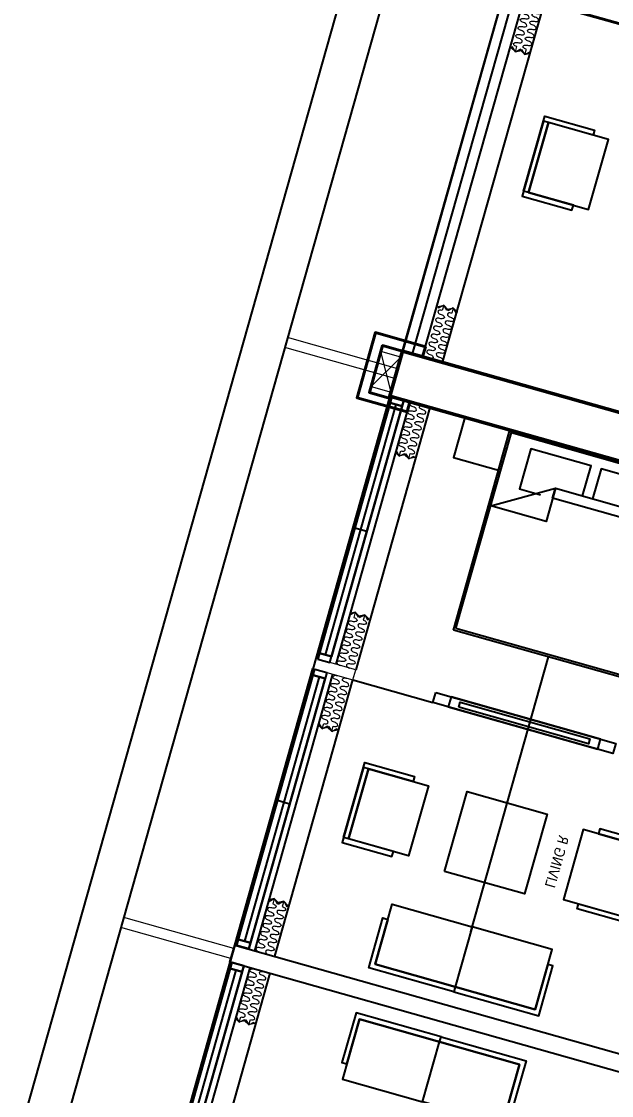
# Model space of a CAD drawing. Header units: millimetres. Extents: x -361669633 to 361256854, y -284153744 to 284385552.
# Drawn here: x -47192 to -41514, y 141538 to 151876 of the extents above; entities that cross this region are included whole.
import ezdxf

# ---------------------------------------------------------------- set-up
doc = ezdxf.new("R2010")
doc.units = ezdxf.units.MM
doc.header["$LTSCALE"] = 100
doc.header["$MEASUREMENT"] = 0
for name, pattern in [('220126_HDN_HBA typical plan$0$HIDDEN', [0.375, 0.25, -0.125]), ('ACAD_ISO03W100', [30, 12, -18]), ('HIDDEN', [0.375, 0.25, -0.125])]:
    doc.linetypes.add(name, pattern=pattern)
for name, color, linetype in [('1VinaPVC-Text', 9, 'Continuous'), ('A-_FURN----_E-_N', 251, 'Continuous'), ('A-ANNO-ROOM', 50, 'Continuous'), ('A-WALL-FNSH', 11, 'Continuous'), ('dien tich thong thuy', 3, 'Continuous'), ('IDEA - dim', 251, 'Continuous'), ('KT-Net manh', 139, 'Continuous'), ('KT-Tuong', 1, 'Continuous'), ('Xref_NT1+NT2_MBDV Cot vach_220729$0$ccu12-Thay', 7, 'Continuous')]:
    doc.layers.add(name, color=color, linetype=linetype)
for name, color, linetype, lineweight in [('CIC36 net manh', 8, 'Continuous', 9), ('HBA-Partition', 4, 'Continuous', 13), ('KT-lomo nuoc', 3, 'HIDDEN', 5), ('KT-Net cat', 1, 'Continuous', 40), ('KT-Net cot', 2, 'Continuous', 50), ('KT-Net thay', 7, 'Continuous', 15)]:
    doc.layers.add(name, color=color, linetype=linetype, lineweight=lineweight)
doc.styles.add('220126_HDN_HBA typical plan$0$211210_HDN_HBA_TYPICAL PLAN CORE OPT 1$0$HBA-Text', font='GOTHIC.TTF')
doc.styles.add('Tahoma', font='tahoma.ttf')

# ---------------------------------------------------------------- blocks, each defined once
blk = doc.blocks.new('*U246')
for points in [[(397, -484), (464, -466), (394, -466)], [(483, -399), (465, -396), (464, -466)]]:
    blk.add_hatch(color=256).paths.add_polyline_path(points)
blk.add_line((464, -466), (417, -419))
for points in [[(397, -484), (464, -466), (394, -466)], [(483, -399), (465, -396), (464, -466)]]:
    blk.add_lwpolyline(points, close=True)
for centre in [(17, -17), (86, -88), (155, -157), (225, -227), (294, -297), (364, -367)]:
    blk.add_ellipse(centre, major_axis=(34.5, 32), ratio=0.523888, start_param=4.73172, end_param=7.873313)
at = {"extrusion": (0, 0, -1)}
for centre in [(52, -52), (121, -123), (190, -192), (260, -262), (329, -332), (399, -402)]:
    blk.add_ellipse(centre, major_axis=(-32.1, -34.4), ratio=0.523888, start_param=4.73172, end_param=7.873313, dxfattribs=at)
blk = doc.blocks.new('*U245')
at = {"layer": 'A-_FURN----_E-_N', "linetype": 'Continuous'}
for points in [[(-900, 600), (-900, 1000), (-1350, 1000), (-1350, 600)], [(-900, -1000), (-900, 1000), (900, 1000), (900, -1000)], [(-880, -980), (-880, 980), (880, 980), (880, -980)], [(1350, 600), (1350, 1000), (900, 1000), (900, 600)]]:
    blk.add_lwpolyline(points, close=True, dxfattribs=at)
at = {"layer": 'A-_FURN----_E-_N', "linetype": '220126_HDN_HBA typical plan$0$HIDDEN', "ltscale": 500}
blk.add_lwpolyline([(-900, -1000), (-900, 1000), (900, 1000), (900, -1000)], close=True, dxfattribs=at)
at = {"layer": 'A-_FURN----_E-_N', "linetype": 'Continuous'}
for points in [[(-55, 580), (-55, 880), (-656, 880), (-656, 480), (-448, 480)], [(646, 580), (646, 880), (45, 880), (45, 580)], [(-880, 249), (-326, 580), (880, 580), (880, 480), (-326, 480), (-326, 580), (-326, 249), (-880, 249)]]:
    blk.add_lwpolyline(points, dxfattribs=at)
blk = doc.blocks.new('29')
at = {"layer": 'A-WALL-FNSH', "color": 5}
for points in [[(285, 20), (285, 140), (225, 140), (225, 20)], [(2790, 140), (285, 140), (285, 20), (2790, 20)], [(1537, 140), (2790, 140), (2790, 80), (1537, 80)], [(2850, 20), (2850, 140), (2790, 140), (2790, 20)], [(2950, 20), (2950, 140), (3010, 140), (3010, 20)], [(3010, 140), (5655, 140), (5655, 20), (3010, 20)], [(4262, 140), (3010, 140), (3010, 80), (4262, 80)], [(5655, 20), (5655, 140), (5715, 140), (5715, 20)], [(5945, 20), (5945, 140), (5885, 140), (5885, 20)], [(8590, 140), (5945, 140), (5945, 20), (8590, 20)], [(1537, 80), (285, 80), (285, 20), (1537, 20)], [(4262, 80), (5655, 80), (5655, 20), (4262, 20)], [(7338, 80), (5945, 80), (5945, 20), (7338, 20)]]:
    blk.add_lwpolyline(points, close=True, dxfattribs=at)
for points in [[(225, 140), (2790, 140)], [(5715, 140), (3010, 140)], [(5885, 140), (8590, 140)]]:
    blk.add_lwpolyline(points, dxfattribs=at)
at = {"layer": 'HBA-Partition'}
blk.add_lwpolyline([(2950, 400), (2850, 400), (2850, 0), (2950, 0)], close=True, dxfattribs=at)
at = {"layer": 'IDEA - dim'}
for p, q in [((224, 200), (2850, 200)), ((5715, 200), (2950, 200)), ((5885, 200), (8650, 200)), ((224, 0), (2850, 0)), ((5715, 0), (2950, 0)), ((5885, 0), (8650, 0))]:
    blk.add_line(p, q, dxfattribs=at)
for points in [[(3734, 3076), (3734, 3524), (4434, 3524), (4434, 3574), (3684, 3574), (3684, 3076)], [(4434, 3076), (4434, 3524), (3734, 3524), (3734, 3574), (4484, 3574), (4484, 3076)], [(3734, 3524), (3734, 2924), (4434, 2924), (4434, 3524)], [(2850, 1200), (2850, 3000), (2950, 3000), (2950, 1200)], [(5077, 2950), (5525, 2950), (5525, 2150), (5575, 2150), (5575, 3000), (5077, 3000)], [(6523, 2950), (6075, 2950), (6075, 2150), (6025, 2150), (6025, 3000), (6523, 3000)], [(5525, 2950), (4925, 2950), (4925, 2150), (5525, 2150)], [(6075, 2950), (6675, 2950), (6675, 2150), (6075, 2150)], [(2950, 2848), (2850, 2848), (2850, 1353), (2950, 1353)], [(2925, 1453), (2875, 1453), (2875, 2748), (2925, 2748)], [(4484, 1750), (3684, 1750), (3684, 2550), (4484, 2550)], [(5525, 1350), (4925, 1350), (4925, 2150), (5525, 2150)], [(5077, 1350), (5525, 1350), (5525, 2150), (5575, 2150), (5575, 1300), (5077, 1300)], [(6523, 1350), (6075, 1350), (6075, 2150), (6025, 2150), (6025, 1300), (6523, 1300)], [(6075, 1350), (6675, 1350), (6675, 2150), (6075, 2150)], [(3734, 776), (3734, 1376), (4434, 1376), (4434, 776)], [(3734, 1224), (3734, 776), (4434, 776), (4434, 726), (3684, 726), (3684, 1224)], [(4434, 1224), (4434, 776), (3734, 776), (3734, 726), (4484, 726), (4484, 1224)]]:
    blk.add_lwpolyline(points, close=True, dxfattribs=at)
at = {"layer": 'KT-Net cot'}
blk.add_lwpolyline([(-225, 3000), (225, 3000), (225, 0), (-225, 0)], close=True, dxfattribs=at)
at = {"layer": 'KT-Net manh', "linetype": 'ACAD_ISO03W100', "ltscale": 4}
for p, q in [((4975, 2150), (2225, 2150)), ((2950, 400), (2950, 1200)), ((224, 400), (2850, 400)), ((5715, 400), (2950, 400)), ((5885, 400), (8650, 400))]:
    blk.add_line(p, q, dxfattribs=at)
at = {"layer": 'KT-Tuong'}
blk.add_lwpolyline([(5885, 8430), (5885, 0), (5715, 0), (5715, 8430)], dxfattribs=at)
at = {"layer": 'CIC36 net manh', "color": 8, "extrusion": (0, 0, -1), "xscale": 0.8100000000112607, "yscale": 0.8100000000112607, "zscale": -0.8100000000112603, "rotation": 225.1232012033261}
for p in [(-225, 339), (-224, 244), (-2951, 339), (-2951, 244)]:
    blk.add_blockref('*U246', p, dxfattribs=at)
at = {"layer": 'CIC36 net manh', "color": 8}
for p, xscale, yscale, zscale, rotation in [((2849, 339), 0.8100000000112595, 0.8100000000112595, 0.8100000000112595, 225.1232012046199), ((2849, 244), 0.8100000000112595, 0.8100000000112595, 0.8100000000112595, 225.1232012046199), ((5714, 339), 0.8100000000112595, 0.8100000000112595, 0.8100000000112595, 225.1232012046199), ((5714, 244), 0.8100000000112595, 0.8100000000112595, 0.8100000000112595, 225.1232012046199), ((5886, 339), -0.8100000000112605, 0.8100000000112606, 0.8100000000112602, 134.8767987953813), ((5886, 244), -0.8100000000112605, 0.8100000000112606, 0.8100000000112602, 134.8767987953813)]:
    blk.add_blockref('*U246', p, dxfattribs=dict(at, xscale=xscale, yscale=yscale, zscale=zscale, rotation=rotation))
at = {"layer": 'IDEA - dim', "rotation": 90}
blk.add_blockref('*U245', (1225, 2100), dxfattribs=at)
at = {"layer": '1VinaPVC-Text', "style": 'Tahoma', "text_generation_flag": 4}
blk.add_text('LIVING R', height=100, rotation=180, dxfattribs=at).set_placement((4357, 2715))
blk = doc.blocks.new('32')
at = {"layer": 'A-_FURN----_E-_N', "linetype": 'Continuous'}
for points in [[(-2250, 751), (-2250, 1351), (-2950, 1351), (-2950, 751)], [(-2950, 1199), (-2950, 751), (-2250, 751), (-2250, 701), (-3000, 701), (-3000, 1199)], [(-2250, 1199), (-2250, 751), (-2950, 751), (-2950, 701), (-2200, 701), (-2200, 1199)]]:
    blk.add_lwpolyline(points, close=True, dxfattribs=at)
at = {"layer": 'IDEA - dim'}
for p, q in [((-450, 400), (-450, 0)), ((-450, 200), (-4050, 200)), ((-450, 100), (-7794, 100)), ((-450, 0), (-7794, 0))]:
    blk.add_line(p, q, dxfattribs=at)
at = {"layer": 'KT-Net cat'}
blk.add_line((-4050, 3850), (-4050, 100), dxfattribs=at)
at = {"layer": 'KT-Net cot'}
blk.add_lwpolyline([(0, 3000), (-450, 3000), (-450, 0), (0, 0)], close=True, dxfattribs=at)
at = {"layer": 'KT-Net manh', "linetype": 'ACAD_ISO03W100', "ltscale": 4}
blk.add_line((-450, 400), (-4050, 400), dxfattribs=at)
at = {"layer": 'CIC36 net manh', "color": 8}
for p, xscale, yscale, zscale, rotation in [((-4049, 356), 0.8100000000112597, 0.8100000000112597, 0.8100000000112597, 45.12320120591075), ((-451, 356), -0.8100000000112602, 0.8100000000112612, 0.8100000000112602, 314.8767987940864), ((-4049, 261), 0.8100000000112597, 0.8100000000112597, 0.8100000000112597, 45.12320120591075), ((-451, 261), -0.8100000000112602, 0.8100000000112612, 0.8100000000112602, 314.8767987940864)]:
    blk.add_blockref('*U246', p, dxfattribs=dict(at, xscale=xscale, yscale=yscale, zscale=zscale, rotation=rotation))
blk = doc.blocks.new('A$C418F5BC8')
at = {"layer": 'A-ANNO-ROOM', "insert": (648, 1091), "char_height": 600, "attachment_point": 2, "rotation": 50.4488, "style": '220126_HDN_HBA typical plan$0$211210_HDN_HBA_TYPICAL PLAN CORE OPT 1$0$HBA-Text'}
blk.add_mtext_dynamic_manual_height_columns('SL-S', width=722857412.87, gutter_width=9766, heights=[0], dxfattribs=at)
blk = doc.blocks.new('A$C2A6C5140')
at = {"layer": 'A-ANNO-ROOM', "insert": (731, 1190, 0), "char_height": 600, "attachment_point": 2, "rotation": 50.4488, "style": '220126_HDN_HBA typical plan$0$211210_HDN_HBA_TYPICAL PLAN CORE OPT 1$0$HBA-Text'}
blk.add_mtext_dynamic_manual_height_columns('2-BR', width=722857412.87, gutter_width=9766, heights=[0], dxfattribs=at)
blk = doc.blocks.new('A$C5388591E')
at = {"layer": 'A-ANNO-ROOM', "insert": (894, 842, 0), "char_height": 600, "attachment_point": 2, "rotation": 1.4065, "style": '220126_HDN_HBA typical plan$0$211210_HDN_HBA_TYPICAL PLAN CORE OPT 1$0$HBA-Text'}
blk.add_mtext_dynamic_manual_height_columns('3-BR', width=722857412.87, gutter_width=9766, heights=[0], dxfattribs=at)
blk = doc.blocks.new('A$C21AF0CCA')
at = {"layer": 'A-ANNO-ROOM', "insert": (1198, 815), "char_height": 600, "attachment_point": 2, "rotation": 0.1054, "style": '220126_HDN_HBA typical plan$0$211210_HDN_HBA_TYPICAL PLAN CORE OPT 1$0$HBA-Text'}
blk.add_mtext_dynamic_manual_height_columns('1-BR+', width=722857412.87, gutter_width=9766, heights=[0], dxfattribs=at)
blk = doc.blocks.new('*U333')
at = {"layer": 'KT-lomo nuoc', "ltscale": 500}
for p, q in [((-179, -90), (-157, 313)), ((-336, 223), (0, 0))]:
    blk.add_line(p, q, dxfattribs=at)
blk.add_lwpolyline([(-179, -90), (-336, 223), (-157, 313), (0, 0)], close=True, dxfattribs=at)
blk = doc.blocks.new('CTN TB 33-35')
at = {"layer": 'KT-Net cat', "elevation": 0}
for points in [[(-21013, -3389), (-20986, -3293), (-21467, -3156), (-21644, -3782), (-21163, -3918), (-21136, -3822)], [(-21334, -3787), (-21206, -3335), (-21398, -3280), (-21526, -3732), (-21334, -3787)]]:
    blk.add_lwpolyline(points, dxfattribs=at)
at = {"layer": 'KT-lomo nuoc', "linetype": 'HIDDEN', "xscale": -0.9999999999999997, "rotation": 10.8976534755902}
blk.add_blockref('*U333', (-21510, -3674, 0), dxfattribs=at)

msp = doc.modelspace()

# ---------------------------------------------------------------- linework, layer by layer
at = {"layer": 'KT-Net thay'}
for p, q in [((-43571.8, 148534), (-44630.6, 148833.2)), ((-43599, 148437.8), (-44657.8, 148737)), ((-45149, 142952.6), (-46208, 143251.9)), ((-45176.2, 142856.3), (-46235.2, 143155.6))]:
    msp.add_line(p, q, dxfattribs=at)
at = {"layer": 'Xref_NT1+NT2_MBDV Cot vach_220729$0$ccu12-Thay'}
msp.add_line((-42580.2, 156088.5, 0), (-55728.3, 109565), dxfattribs=at)
at = {"layer": 'Xref_NT1+NT2_MBDV Cot vach_220729$0$ccu12-Thay', "elevation": 0}
for points in [[(-41014.8, 85871.8), (-27947.3, 132116.7, 0.0246876), (-27655.3, 133393.1, 0.0868938), (-27653.5, 134120), (-28143.8, 136121), (-32861.9, 155605.6, 0.771545), (-41527.2, 155769.7), (-55361.5, 106818)], [(-42960.4, 156214), (-56115.7, 109665.1, 0.2111738), (-56043.4, 109226.6, -0.1470455), (-55911.9, 108910.5), (-56418.8, 107116.7)]]:
    msp.add_lwpolyline(points, format="xyb", dxfattribs=at)

# ---------------------------------------------------------------- block references
msp.add_blockref('CTN TB 33-35', (-22318.5, 152036.7))
at = {"layer": 'A-ANNO-ROOM'}
for p in [(-179024.1, 160712.6), (-180382.6, 155789.4), (-190286, 124478.1, 0)]:
    msp.add_blockref('A$C21AF0CCA', p, dxfattribs=at)
at = {"layer": 'dien tich thong thuy'}
for name, p in [('A$C418F5BC8', (-183121.2, 150788.1, 0)), ('A$C418F5BC8', (-185916.5, 147013.3, 0)), ('A$C2A6C5140', (-173817.6, 144980.3, 0)), ('A$C418F5BC8', (-186652.5, 142646.5, 0)), ('A$C418F5BC8', (-186377.4, 138298.5, 0)), ('A$C2A6C5140', (-176455.3, 137392.2, 0)), ('A$C418F5BC8', (-187947.5, 133708.2, 0)), ('A$C418F5BC8', (-189241.4, 129721.6, 0)), ('A$C2A6C5140', (-179002.1, 128379.5, 0)), ('A$C2A6C5140', (-181410.1, 119690.7, 0)), ('A$C2A6C5140', (-183695.9, 112855.6, 0)), ('A$C2A6C5140', (-185634.6, 105094.8, 0)), ('A$C5388591E', (-179466.3, 167815.8, 0)), ('A$C5388591E', (-196231.1, 103592.8, 0))]:
    msp.add_blockref(name, p, dxfattribs=at)
at = {"layer": 'IDEA - dim', "rotation": 254.2212141373278}
msp.add_blockref('32', (-43646.6, 148269.4), dxfattribs=at)
at = {"layer": 'KT-Tuong', "rotation": 254.2212141373278}
msp.add_blockref('29', (-43585.4, 148485.9), dxfattribs=at)

doc.saveas('drawing.dxf')
